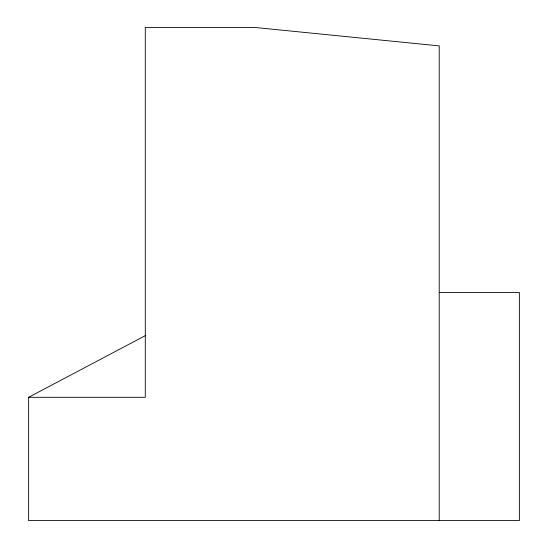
<?xml version="1.0" encoding="UTF-8"?>
<svg xmlns="http://www.w3.org/2000/svg" width="548" height="548" viewBox="0 0 548 548"><rect width="100%" height="100%" fill="white"/><g stroke="black" fill="none" stroke-linecap="round" stroke-linejoin="round"><path stroke-width="0.82" d="M439.222 292.495L519.367 292.495L519.367 520.6L28.633 520.6L28.633 397.3L145.288 335.65M28.633 397.3L145.288 397.3L145.288 27.4L254.272 27.4L439.222 45.895L439.222 520.6"/></g></svg>
